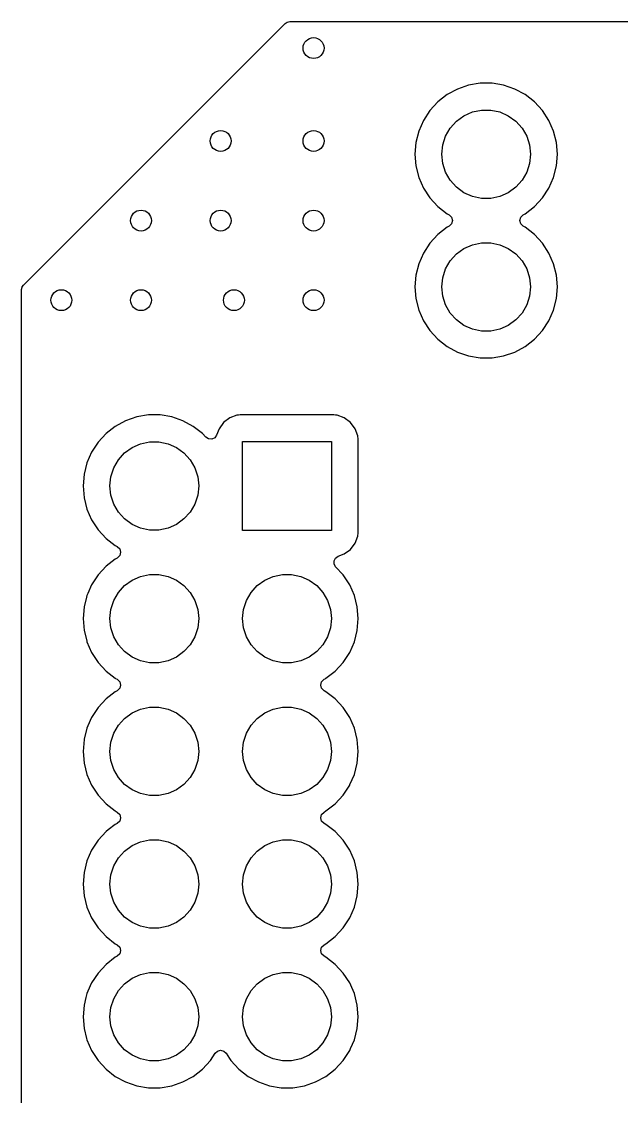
# Model space of a CAD drawing. Extents: x 6.5 to 8.1, y -3.85 to -2.25.
# Drawn here: x 6.5 to 6.952, y -3.062 to -2.25 of the extents above; entities that cross this region are included whole.
import ezdxf

# ---------------------------------------------------------------- set-up
doc = ezdxf.new("R2010")
doc.units = 0
doc.header["$MEASUREMENT"] = 0
doc.layers.add('BLACK', color=7, linetype='CONTINUOUS')

msp = doc.modelspace()

# ---------------------------------------------------------------- linework, layer by layer
at = {"layer": 'BLACK', "linetype": 'CONTINUOUS'}
for p, q in [((6.70016, -2.25039), (6.70203, -2.25002)), ((6.70203, -2.25002), (8.0951, -2.25002)), ((6.50145, -2.44858), (6.69858, -2.25145)), ((6.69858, -2.25145), (6.70016, -2.25039)), ((6.83683, -2.29797), (6.82844, -2.30085)), ((6.84557, -2.29652), (6.83683, -2.29797)), ((6.85443, -2.29652), (6.84557, -2.29652)), ((6.86317, -2.29797), (6.85443, -2.29652)), ((6.87156, -2.30085), (6.86317, -2.29797)), ((6.82065, -2.30507), (6.81365, -2.31052)), ((6.82844, -2.30085), (6.82065, -2.30507)), ((6.87935, -2.30507), (6.87156, -2.30085)), ((6.87156, -2.30085), (6.87156, -2.30085)), ((6.87156, -2.30085), (6.87156, -2.30085)), ((6.88635, -2.31052), (6.87935, -2.30507)), ((6.81365, -2.31052), (6.80765, -2.31704)), ((6.89235, -2.31704), (6.88635, -2.31052)), ((6.80765, -2.31704), (6.8028, -2.32446)), ((6.82761, -2.32513), (6.83327, -2.32102)), ((6.83327, -2.32102), (6.83966, -2.31817)), ((6.83966, -2.31817), (6.8465, -2.31672)), ((6.8465, -2.31672), (6.8535, -2.31672)), ((6.8535, -2.31672), (6.86034, -2.31817)), ((6.86034, -2.31817), (6.86673, -2.32102)), ((6.86673, -2.32102), (6.87239, -2.32513)), ((6.8972, -2.32446), (6.89235, -2.31704)), ((6.8028, -2.32446), (6.79924, -2.33257)), ((6.81943, -2.33639), (6.82293, -2.33033)), ((6.82293, -2.33033), (6.82761, -2.32513)), ((6.87239, -2.32513), (6.87707, -2.33033)), ((6.87707, -2.33033), (6.88057, -2.33639)), ((6.90076, -2.33257), (6.8972, -2.32446)), ((6.79924, -2.33257), (6.79706, -2.34117)), ((6.81727, -2.34304), (6.81943, -2.33639)), ((6.88057, -2.33639), (6.88273, -2.34304)), ((6.90294, -2.34117), (6.90076, -2.33257)), ((6.79706, -2.34117), (6.79633, -2.35)), ((6.81654, -2.35), (6.81727, -2.34304)), ((6.88273, -2.34304), (6.88346, -2.35)), ((6.90367, -2.35), (6.90294, -2.34117)), ((6.79633, -2.35), (6.79706, -2.35883)), ((6.81727, -2.35696), (6.81654, -2.35)), ((6.88346, -2.35), (6.88273, -2.35696)), ((6.90294, -2.35883), (6.90367, -2.35)), ((6.79706, -2.35883), (6.79924, -2.36743)), ((6.81943, -2.36361), (6.81727, -2.35696)), ((6.82293, -2.36967), (6.81943, -2.36361)), ((6.88057, -2.36361), (6.87707, -2.36967)), ((6.88273, -2.35696), (6.88057, -2.36361)), ((6.90076, -2.36743), (6.90294, -2.35883)), ((6.79924, -2.36743), (6.8028, -2.37554)), ((6.82761, -2.37487), (6.82293, -2.36967)), ((6.87707, -2.36967), (6.87239, -2.37487)), ((6.8972, -2.37554), (6.90076, -2.36743)), ((6.8028, -2.37554), (6.8028, -2.37554)), ((6.8028, -2.37554), (6.80765, -2.38296)), ((6.83327, -2.37898), (6.82761, -2.37487)), ((6.83966, -2.38183), (6.83327, -2.37898)), ((6.86673, -2.37898), (6.86034, -2.38183)), ((6.87239, -2.37487), (6.86673, -2.37898)), ((6.89235, -2.38296), (6.8972, -2.37554)), ((6.80765, -2.38296), (6.81365, -2.38948)), ((6.8465, -2.38328), (6.83966, -2.38183)), ((6.8535, -2.38328), (6.8465, -2.38328)), ((6.86034, -2.38183), (6.8535, -2.38328)), ((6.88635, -2.38948), (6.89235, -2.38296)), ((6.81365, -2.38948), (6.82065, -2.39493)), ((6.82065, -2.39493), (6.82065, -2.39493)), ((6.82065, -2.39493), (6.82208, -2.39571)), ((6.82208, -2.39571), (6.82395, -2.3975)), ((6.87605, -2.3975), (6.87792, -2.39571)), ((6.87792, -2.39571), (6.87935, -2.39493)), ((6.87935, -2.39493), (6.88635, -2.38948)), ((6.82208, -2.40429), (6.82065, -2.40507)), ((6.82395, -2.4025), (6.82208, -2.40429)), ((6.82395, -2.3975), (6.82464, -2.4)), ((6.82464, -2.4), (6.82395, -2.4025)), ((6.87536, -2.4), (6.87605, -2.3975)), ((6.87605, -2.4025), (6.87536, -2.4)), ((6.87792, -2.40429), (6.87605, -2.4025)), ((6.87935, -2.40507), (6.87792, -2.40429)), ((6.81365, -2.41052), (6.80765, -2.41704)), ((6.82065, -2.40507), (6.81365, -2.41052)), ((6.88635, -2.41052), (6.87935, -2.40507)), ((6.87935, -2.40507), (6.87935, -2.40507)), ((6.89235, -2.41704), (6.88635, -2.41052)), ((6.80765, -2.41704), (6.8028, -2.42446)), ((6.83327, -2.42102), (6.83966, -2.41817)), ((6.83966, -2.41817), (6.8465, -2.41672)), ((6.8465, -2.41672), (6.8535, -2.41672)), ((6.8535, -2.41672), (6.86034, -2.41817)), ((6.86034, -2.41817), (6.86673, -2.42102)), ((6.8972, -2.42446), (6.89235, -2.41704)), ((6.8028, -2.42446), (6.79924, -2.43257)), ((6.82293, -2.43033), (6.82761, -2.42513)), ((6.82761, -2.42513), (6.83327, -2.42102)), ((6.86673, -2.42102), (6.87239, -2.42513)), ((6.87239, -2.42513), (6.87707, -2.43033)), ((6.90076, -2.43257), (6.8972, -2.42446)), ((6.79924, -2.43257), (6.79706, -2.44117)), ((6.81727, -2.44304), (6.81943, -2.43639)), ((6.81943, -2.43639), (6.82293, -2.43033)), ((6.87707, -2.43033), (6.88057, -2.43639)), ((6.88057, -2.43639), (6.88273, -2.44304)), ((6.90294, -2.44117), (6.90076, -2.43257)), ((6.79706, -2.44117), (6.79633, -2.45)), ((6.81654, -2.45), (6.81727, -2.44304)), ((6.88273, -2.44304), (6.88346, -2.45)), ((6.90367, -2.44999), (6.90294, -2.44117)), ((6.90294, -2.44117), (6.90294, -2.44117)), ((6.50002, -2.45203), (6.50039, -2.45016)), ((6.50002, -3), (6.50002, -2.45203)), ((6.50039, -2.45016), (6.5005, -2.45)), ((6.5005, -2.45), (6.50145, -2.44858)), ((6.79633, -2.45), (6.79706, -2.45883)), ((6.81727, -2.45696), (6.81654, -2.45)), ((6.88346, -2.45), (6.88273, -2.45696)), ((6.90294, -2.45883), (6.90367, -2.45)), ((6.90367, -2.45), (6.90367, -2.44999)), ((6.90367, -2.45), (6.90367, -2.45)), ((6.79706, -2.45883), (6.79924, -2.46743)), ((6.81943, -2.46361), (6.81727, -2.45696)), ((6.88273, -2.45696), (6.88057, -2.46361)), ((6.90076, -2.46743), (6.90294, -2.45883)), ((6.79924, -2.46743), (6.8028, -2.47554)), ((6.82293, -2.46967), (6.81943, -2.46361)), ((6.88057, -2.46361), (6.87707, -2.46967)), ((6.8972, -2.47554), (6.90076, -2.46743)), ((6.8028, -2.47554), (6.8028, -2.47554)), ((6.8028, -2.47554), (6.80765, -2.48296)), ((6.82761, -2.47487), (6.82293, -2.46967)), ((6.83327, -2.47898), (6.82761, -2.47487)), ((6.87239, -2.47487), (6.86673, -2.47898)), ((6.87707, -2.46967), (6.87239, -2.47487)), ((6.89235, -2.48296), (6.8972, -2.47554)), ((6.80765, -2.48296), (6.81365, -2.48948)), ((6.83966, -2.48183), (6.83327, -2.47898)), ((6.8465, -2.48328), (6.83966, -2.48183)), ((6.8535, -2.48328), (6.8465, -2.48328)), ((6.86034, -2.48183), (6.8535, -2.48328)), ((6.86673, -2.47898), (6.86034, -2.48183)), ((6.88635, -2.48948), (6.89235, -2.48296)), ((6.81365, -2.48948), (6.82065, -2.49493)), ((6.87935, -2.49493), (6.88635, -2.48948)), ((6.82065, -2.49493), (6.82844, -2.49915)), ((6.82844, -2.49915), (6.83683, -2.50203)), ((6.86317, -2.50203), (6.87156, -2.49915)), ((6.87156, -2.49915), (6.87935, -2.49493)), ((6.83683, -2.50203), (6.84557, -2.50348)), ((6.84557, -2.50348), (6.85443, -2.50348)), ((6.85443, -2.50348), (6.86317, -2.50203)), ((6.58683, -2.54797), (6.57844, -2.55085)), ((6.59557, -2.54652), (6.58683, -2.54797)), ((6.60443, -2.54652), (6.59557, -2.54652)), ((6.61317, -2.54797), (6.60443, -2.54652)), ((6.62156, -2.55085), (6.61317, -2.54797)), ((6.65684, -2.54878), (6.65223, -2.55223)), ((6.66224, -2.54677), (6.65684, -2.54878)), ((6.66356, -2.54663), (6.66224, -2.54677)), ((6.66462, -2.54652), (6.66356, -2.54663)), ((6.73538, -2.54652), (6.66462, -2.54652)), ((6.73657, -2.54664), (6.73538, -2.54652)), ((6.73776, -2.54677), (6.73657, -2.54664)), ((6.74316, -2.54878), (6.73776, -2.54677)), ((6.74777, -2.55223), (6.74316, -2.54878)), ((6.57065, -2.55507), (6.56365, -2.56052)), ((6.57844, -2.55085), (6.57065, -2.55507)), ((6.62935, -2.55507), (6.62156, -2.55085)), ((6.62156, -2.55085), (6.62156, -2.55085)), ((6.62156, -2.55085), (6.62156, -2.55085)), ((6.63635, -2.56052), (6.62935, -2.55507)), ((6.64878, -2.55684), (6.647, -2.56162)), ((6.65223, -2.55223), (6.64878, -2.55684)), ((6.75122, -2.55684), (6.74777, -2.55223)), ((6.75323, -2.56224), (6.75122, -2.55684)), ((6.56365, -2.56052), (6.55765, -2.56704)), ((6.58966, -2.56817), (6.5965, -2.56672)), ((6.5965, -2.56672), (6.6035, -2.56672)), ((6.6035, -2.56672), (6.61034, -2.56817)), ((6.63884, -2.56322), (6.63635, -2.56052)), ((6.63635, -2.56052), (6.63635, -2.56052)), ((6.63635, -2.56052), (6.63635, -2.56052)), ((6.64091, -2.56455), (6.63884, -2.56322)), ((6.64337, -2.5647), (6.64091, -2.56455)), ((6.64559, -2.56363), (6.64337, -2.5647)), ((6.647, -2.56162), (6.64559, -2.56363)), ((6.66654, -2.63346), (6.66654, -2.56654)), ((6.66654, -2.56654), (6.73346, -2.56654)), ((6.73346, -2.56654), (6.73346, -2.63346)), ((6.75348, -2.56462), (6.75323, -2.56224)), ((6.75323, -2.56224), (6.75323, -2.56224)), ((6.75323, -2.56224), (6.75323, -2.56224)), ((6.75348, -2.63538), (6.75348, -2.56462)), ((6.5528, -2.57446), (6.54924, -2.58257)), ((6.55765, -2.56704), (6.5528, -2.57446)), ((6.57761, -2.57513), (6.58327, -2.57102)), ((6.58327, -2.57102), (6.58966, -2.56817)), ((6.61034, -2.56817), (6.61673, -2.57102)), ((6.61673, -2.57102), (6.62239, -2.57513)), ((6.54924, -2.58257), (6.54706, -2.59117)), ((6.56943, -2.58639), (6.57293, -2.58033)), ((6.57293, -2.58033), (6.57761, -2.57513)), ((6.62239, -2.57513), (6.62707, -2.58033)), ((6.62707, -2.58033), (6.63057, -2.58639)), ((6.54706, -2.59117), (6.54633, -2.6)), ((6.56727, -2.59304), (6.56943, -2.58639)), ((6.63057, -2.58639), (6.63273, -2.59304)), ((6.56654, -2.6), (6.56727, -2.59304)), ((6.63273, -2.59304), (6.63346, -2.6)), ((6.54633, -2.6), (6.54706, -2.60883)), ((6.56727, -2.60696), (6.56654, -2.6)), ((6.56943, -2.61361), (6.56727, -2.60696)), ((6.63273, -2.60696), (6.63057, -2.61361)), ((6.63346, -2.6), (6.63273, -2.60696)), ((6.54706, -2.60883), (6.54924, -2.61743)), ((6.57293, -2.61967), (6.56943, -2.61361)), ((6.63057, -2.61361), (6.62707, -2.61967)), ((6.54924, -2.61743), (6.5528, -2.62554)), ((6.57761, -2.62487), (6.57293, -2.61967)), ((6.62707, -2.61967), (6.62239, -2.62487)), ((6.5528, -2.62554), (6.5528, -2.62554)), ((6.5528, -2.62554), (6.55765, -2.63296)), ((6.58327, -2.62898), (6.57761, -2.62487)), ((6.58966, -2.63183), (6.58327, -2.62898)), ((6.5965, -2.63328), (6.58966, -2.63183)), ((6.61034, -2.63183), (6.6035, -2.63328)), ((6.61673, -2.62898), (6.61034, -2.63183)), ((6.62239, -2.62487), (6.61673, -2.62898)), ((6.55765, -2.63296), (6.56365, -2.63948)), ((6.56365, -2.63948), (6.57065, -2.64493)), ((6.6035, -2.63328), (6.5965, -2.63328)), ((6.73346, -2.63346), (6.66654, -2.63346)), ((6.75122, -2.64316), (6.75323, -2.63776)), ((6.75323, -2.63776), (6.75348, -2.63538)), ((6.57065, -2.64493), (6.57065, -2.64493)), ((6.57065, -2.64493), (6.57208, -2.64571)), ((6.57208, -2.64571), (6.57395, -2.6475)), ((6.57395, -2.6475), (6.57464, -2.65)), ((6.74316, -2.65122), (6.74777, -2.64777)), ((6.74777, -2.64777), (6.75122, -2.64316)), ((6.57065, -2.65507), (6.56365, -2.66052)), ((6.57208, -2.65429), (6.57065, -2.65507)), ((6.57395, -2.6525), (6.57208, -2.65429)), ((6.57464, -2.65), (6.57395, -2.6525)), ((6.73548, -2.65638), (6.73657, -2.65429)), ((6.73657, -2.65429), (6.73852, -2.65295)), ((6.73852, -2.65295), (6.74316, -2.65122)), ((6.56365, -2.66052), (6.55765, -2.66704)), ((6.7355, -2.65875), (6.73548, -2.65638)), ((6.73663, -2.66083), (6.7355, -2.65875)), ((6.74235, -2.66704), (6.73663, -2.66083)), ((6.55765, -2.66704), (6.5528, -2.67446)), ((6.57761, -2.67513), (6.58327, -2.67102)), ((6.58327, -2.67102), (6.58966, -2.66817)), ((6.58966, -2.66817), (6.5965, -2.66672)), ((6.5965, -2.66672), (6.6035, -2.66672)), ((6.6035, -2.66672), (6.61034, -2.66817)), ((6.61034, -2.66817), (6.61673, -2.67102)), ((6.61673, -2.67102), (6.62239, -2.67513)), ((6.67761, -2.67513), (6.68327, -2.67102)), ((6.68327, -2.67102), (6.68966, -2.66817)), ((6.68966, -2.66817), (6.6965, -2.66672)), ((6.6965, -2.66672), (6.7035, -2.66672)), ((6.7035, -2.66672), (6.71034, -2.66817)), ((6.71034, -2.66817), (6.71673, -2.67102)), ((6.71673, -2.67102), (6.72239, -2.67513)), ((6.7472, -2.67446), (6.74235, -2.66704)), ((6.74235, -2.66704), (6.74235, -2.66704)), ((6.74235, -2.66704), (6.74235, -2.66704)), ((6.5528, -2.67446), (6.54995, -2.68097)), ((6.56943, -2.68639), (6.57293, -2.68033)), ((6.57293, -2.68033), (6.57761, -2.67513)), ((6.62239, -2.67513), (6.62707, -2.68033)), ((6.62707, -2.68033), (6.63057, -2.68639)), ((6.66943, -2.68639), (6.67293, -2.68033)), ((6.67293, -2.68033), (6.67761, -2.67513)), ((6.72239, -2.67513), (6.72707, -2.68033)), ((6.72707, -2.68033), (6.73057, -2.68639)), ((6.75076, -2.68257), (6.7472, -2.67446)), ((6.54891, -2.68389), (6.54706, -2.69117)), ((6.54924, -2.68257), (6.54891, -2.68389)), ((6.54995, -2.68097), (6.54924, -2.68257)), ((6.56727, -2.69304), (6.56943, -2.68639)), ((6.63057, -2.68639), (6.63273, -2.69304)), ((6.66727, -2.69304), (6.66943, -2.68639)), ((6.73057, -2.68639), (6.73273, -2.69304)), ((6.75294, -2.69117), (6.75076, -2.68257)), ((6.54706, -2.69117), (6.54633, -2.7)), ((6.56654, -2.7), (6.56727, -2.69304)), ((6.63273, -2.69304), (6.63346, -2.7)), ((6.66654, -2.7), (6.66727, -2.69304)), ((6.73273, -2.69304), (6.73346, -2.7)), ((6.75367, -2.7), (6.75294, -2.69117)), ((6.54633, -2.7), (6.54706, -2.70883)), ((6.56727, -2.70696), (6.56654, -2.7)), ((6.63346, -2.7), (6.63273, -2.70696)), ((6.66727, -2.70696), (6.66654, -2.7)), ((6.73346, -2.7), (6.73273, -2.70696)), ((6.75294, -2.70883), (6.75367, -2.7)), ((6.54706, -2.70883), (6.54706, -2.70883)), ((6.54706, -2.70883), (6.54706, -2.70883)), ((6.54706, -2.70883), (6.54907, -2.71673)), ((6.56943, -2.71361), (6.56727, -2.70696)), ((6.63273, -2.70696), (6.63057, -2.71361)), ((6.66943, -2.71361), (6.66727, -2.70696)), ((6.73273, -2.70696), (6.73057, -2.71361)), ((6.75076, -2.71743), (6.75294, -2.70883)), ((6.54907, -2.71673), (6.54924, -2.71743)), ((6.54924, -2.71743), (6.5528, -2.72554)), ((6.57293, -2.71967), (6.56943, -2.71361)), ((6.57761, -2.72487), (6.57293, -2.71967)), ((6.62707, -2.71967), (6.62239, -2.72487)), ((6.63057, -2.71361), (6.62707, -2.71967)), ((6.67293, -2.71967), (6.66943, -2.71361)), ((6.67761, -2.72487), (6.67293, -2.71967)), ((6.72707, -2.71967), (6.72239, -2.72487)), ((6.73057, -2.71361), (6.72707, -2.71967)), ((6.7472, -2.72554), (6.75076, -2.71743)), ((6.5528, -2.72554), (6.5528, -2.72554)), ((6.5528, -2.72554), (6.55765, -2.73296)), ((6.58327, -2.72898), (6.57761, -2.72487)), ((6.58966, -2.73183), (6.58327, -2.72898)), ((6.61673, -2.72898), (6.61034, -2.73183)), ((6.62239, -2.72487), (6.61673, -2.72898)), ((6.68327, -2.72898), (6.67761, -2.72487)), ((6.68966, -2.73183), (6.68327, -2.72898)), ((6.71673, -2.72898), (6.71034, -2.73183)), ((6.72239, -2.72487), (6.71673, -2.72898)), ((6.74235, -2.73296), (6.7472, -2.72554)), ((6.55765, -2.73296), (6.56365, -2.73948)), ((6.5965, -2.73328), (6.58966, -2.73183)), ((6.6035, -2.73328), (6.5965, -2.73328)), ((6.61034, -2.73183), (6.6035, -2.73328)), ((6.6965, -2.73328), (6.68966, -2.73183)), ((6.7035, -2.73328), (6.6965, -2.73328)), ((6.71034, -2.73183), (6.7035, -2.73328)), ((6.73635, -2.73948), (6.74235, -2.73296)), ((6.56365, -2.73948), (6.57065, -2.74493)), ((6.57065, -2.74493), (6.57087, -2.74505)), ((6.57087, -2.74505), (6.57208, -2.74571)), ((6.72792, -2.74571), (6.72922, -2.745)), ((6.72922, -2.745), (6.72935, -2.74493)), ((6.72935, -2.74493), (6.73635, -2.73948)), ((6.57208, -2.74571), (6.57395, -2.7475)), ((6.57395, -2.7525), (6.57208, -2.75429)), ((6.57395, -2.7475), (6.57464, -2.75)), ((6.57464, -2.75), (6.57395, -2.7525)), ((6.72536, -2.75), (6.72605, -2.7475)), ((6.72605, -2.7525), (6.72536, -2.75)), ((6.72605, -2.7475), (6.72792, -2.74571)), ((6.72792, -2.75429), (6.72605, -2.7525)), ((6.56365, -2.76052), (6.55765, -2.76704)), ((6.57065, -2.75507), (6.56365, -2.76052)), ((6.57208, -2.75429), (6.57065, -2.75507)), ((6.72935, -2.75507), (6.72792, -2.75429)), ((6.73635, -2.76052), (6.72935, -2.75507)), ((6.74235, -2.76704), (6.73635, -2.76052)), ((6.55765, -2.76704), (6.5528, -2.77446)), ((6.58327, -2.77102), (6.58966, -2.76817)), ((6.58966, -2.76817), (6.5965, -2.76672)), ((6.5965, -2.76672), (6.6035, -2.76672)), ((6.6035, -2.76672), (6.61034, -2.76817)), ((6.61034, -2.76817), (6.61673, -2.77102)), ((6.68327, -2.77102), (6.68966, -2.76817)), ((6.68966, -2.76817), (6.6965, -2.76672)), ((6.6965, -2.76672), (6.7035, -2.76672)), ((6.7035, -2.76672), (6.71034, -2.76817)), ((6.71034, -2.76817), (6.71673, -2.77102)), ((6.7472, -2.77446), (6.74235, -2.76704)), ((6.5528, -2.77446), (6.55003, -2.78077)), ((6.57293, -2.78033), (6.57761, -2.77513)), ((6.57761, -2.77513), (6.58327, -2.77102)), ((6.61673, -2.77102), (6.62239, -2.77513)), ((6.62239, -2.77513), (6.62707, -2.78033)), ((6.67293, -2.78033), (6.67761, -2.77513)), ((6.67761, -2.77513), (6.68327, -2.77102)), ((6.71673, -2.77102), (6.72239, -2.77513)), ((6.72239, -2.77513), (6.72707, -2.78033)), ((6.75076, -2.78257), (6.7472, -2.77446)), ((6.54924, -2.78257), (6.54716, -2.7908)), ((6.55003, -2.78077), (6.54924, -2.78257)), ((6.56943, -2.78639), (6.57293, -2.78033)), ((6.62707, -2.78033), (6.63057, -2.78639)), ((6.66943, -2.78639), (6.67293, -2.78033)), ((6.72707, -2.78033), (6.73057, -2.78639)), ((6.75294, -2.79117), (6.75076, -2.78257)), ((6.54706, -2.79117), (6.54633, -2.8)), ((6.54716, -2.7908), (6.54706, -2.79117)), ((6.56654, -2.8), (6.56727, -2.79304)), ((6.56727, -2.79304), (6.56943, -2.78639)), ((6.63057, -2.78639), (6.63273, -2.79304)), ((6.63273, -2.79304), (6.63346, -2.8)), ((6.66654, -2.8), (6.66727, -2.79304)), ((6.66727, -2.79304), (6.66943, -2.78639)), ((6.73057, -2.78639), (6.73273, -2.79304)), ((6.73273, -2.79304), (6.73346, -2.8)), ((6.75367, -2.8), (6.75294, -2.79117)), ((6.54633, -2.8), (6.54706, -2.80883)), ((6.56727, -2.80696), (6.56654, -2.8)), ((6.63346, -2.8), (6.63273, -2.80696)), ((6.66727, -2.80696), (6.66654, -2.8)), ((6.73346, -2.8), (6.73273, -2.80696)), ((6.75294, -2.80883), (6.75367, -2.8)), ((6.54706, -2.80883), (6.54706, -2.80883)), ((6.54706, -2.80883), (6.54706, -2.80883)), ((6.54706, -2.80883), (6.54924, -2.81743)), ((6.56943, -2.81361), (6.56727, -2.80696)), ((6.63273, -2.80696), (6.63057, -2.81361)), ((6.66943, -2.81361), (6.66727, -2.80696)), ((6.73273, -2.80696), (6.73057, -2.81361)), ((6.75076, -2.81743), (6.75294, -2.80883)), ((6.54924, -2.81743), (6.54928, -2.81752)), ((6.54928, -2.81752), (6.5528, -2.82554)), ((6.57293, -2.81967), (6.56943, -2.81361)), ((6.63057, -2.81361), (6.62707, -2.81967)), ((6.67293, -2.81967), (6.66943, -2.81361)), ((6.73057, -2.81361), (6.72707, -2.81967)), ((6.74744, -2.825), (6.75076, -2.81743)), ((6.5528, -2.82554), (6.5528, -2.82554)), ((6.5528, -2.82554), (6.55765, -2.83296)), ((6.57761, -2.82487), (6.57293, -2.81967)), ((6.58327, -2.82898), (6.57761, -2.82487)), ((6.62239, -2.82487), (6.61673, -2.82898)), ((6.62707, -2.81967), (6.62239, -2.82487)), ((6.67761, -2.82487), (6.67293, -2.81967)), ((6.68327, -2.82898), (6.67761, -2.82487)), ((6.72239, -2.82487), (6.71673, -2.82898)), ((6.72707, -2.81967), (6.72239, -2.82487)), ((6.74235, -2.83296), (6.7472, -2.82554)), ((6.7472, -2.82554), (6.74744, -2.825)), ((6.55765, -2.83296), (6.56365, -2.83948)), ((6.58966, -2.83183), (6.58327, -2.82898)), ((6.5965, -2.83328), (6.58966, -2.83183)), ((6.6035, -2.83328), (6.5965, -2.83328)), ((6.61034, -2.83183), (6.6035, -2.83328)), ((6.61673, -2.82898), (6.61034, -2.83183)), ((6.68966, -2.83183), (6.68327, -2.82898)), ((6.6965, -2.83328), (6.68966, -2.83183)), ((6.7035, -2.83328), (6.6965, -2.83328)), ((6.71034, -2.83183), (6.7035, -2.83328)), ((6.71673, -2.82898), (6.71034, -2.83183)), ((6.73635, -2.83948), (6.74235, -2.83296)), ((6.56365, -2.83948), (6.57065, -2.84493)), ((6.72935, -2.84493), (6.73635, -2.83948)), ((6.57065, -2.84493), (6.57208, -2.84571)), ((6.57208, -2.84571), (6.57395, -2.8475)), ((6.57395, -2.8475), (6.57464, -2.85)), ((6.57464, -2.85), (6.57395, -2.8525)), ((6.72536, -2.85), (6.72605, -2.8475)), ((6.72605, -2.8525), (6.72536, -2.85)), ((6.72605, -2.8475), (6.72792, -2.84571)), ((6.72792, -2.84571), (6.72935, -2.84493)), ((6.56534, -2.8592), (6.56365, -2.86052)), ((6.57065, -2.85507), (6.56534, -2.8592)), ((6.57208, -2.85429), (6.57065, -2.85507)), ((6.57065, -2.85507), (6.57065, -2.85507)), ((6.57065, -2.85507), (6.57065, -2.85507)), ((6.57395, -2.8525), (6.57208, -2.85429)), ((6.72792, -2.85429), (6.72605, -2.8525)), ((6.72935, -2.85507), (6.72792, -2.85429)), ((6.73635, -2.86052), (6.72935, -2.85507)), ((6.72935, -2.85507), (6.72935, -2.85507)), ((6.55765, -2.86704), (6.5528, -2.87446)), ((6.56365, -2.86052), (6.55765, -2.86704)), ((6.58966, -2.86817), (6.5965, -2.86672)), ((6.5965, -2.86672), (6.6035, -2.86672)), ((6.6035, -2.86672), (6.61034, -2.86817)), ((6.68966, -2.86817), (6.6965, -2.86672)), ((6.6965, -2.86672), (6.7035, -2.86672)), ((6.7035, -2.86672), (6.71034, -2.86817)), ((6.74235, -2.86704), (6.73635, -2.86052)), ((6.7472, -2.87446), (6.74235, -2.86704)), ((6.5528, -2.87446), (6.54924, -2.88257)), ((6.57293, -2.88033), (6.57761, -2.87513)), ((6.57761, -2.87513), (6.58327, -2.87102)), ((6.58327, -2.87102), (6.58966, -2.86817)), ((6.61034, -2.86817), (6.61673, -2.87102)), ((6.61673, -2.87102), (6.62239, -2.87513)), ((6.62239, -2.87513), (6.62707, -2.88033)), ((6.67293, -2.88033), (6.67761, -2.87513)), ((6.67761, -2.87513), (6.68327, -2.87102)), ((6.68327, -2.87102), (6.68966, -2.86817)), ((6.71034, -2.86817), (6.71673, -2.87102)), ((6.71673, -2.87102), (6.72239, -2.87513)), ((6.72239, -2.87513), (6.72707, -2.88033)), ((6.75076, -2.88257), (6.7472, -2.87446)), ((6.54924, -2.88257), (6.54706, -2.89117)), ((6.56943, -2.88639), (6.57293, -2.88033)), ((6.62707, -2.88033), (6.63057, -2.88639)), ((6.66943, -2.88639), (6.67293, -2.88033)), ((6.72707, -2.88033), (6.73057, -2.88639)), ((6.75294, -2.89117), (6.75076, -2.88257)), ((6.54706, -2.89117), (6.54633, -2.9)), ((6.56727, -2.89304), (6.56943, -2.88639)), ((6.63057, -2.88639), (6.63273, -2.89304)), ((6.66727, -2.89304), (6.66943, -2.88639)), ((6.73057, -2.88639), (6.73273, -2.89304)), ((6.75367, -2.9), (6.75294, -2.89117)), ((6.56654, -2.9), (6.56727, -2.89304)), ((6.63273, -2.89304), (6.63346, -2.9)), ((6.66654, -2.9), (6.66727, -2.89304)), ((6.73273, -2.89304), (6.73346, -2.9)), ((6.54633, -2.9), (6.54706, -2.90883)), ((6.56727, -2.90696), (6.56654, -2.9)), ((6.56943, -2.91361), (6.56727, -2.90696)), ((6.63273, -2.90696), (6.63057, -2.91361)), ((6.63346, -2.9), (6.63273, -2.90696)), ((6.66727, -2.90696), (6.66654, -2.9)), ((6.66943, -2.91361), (6.66727, -2.90696)), ((6.73273, -2.90696), (6.73057, -2.91361)), ((6.73346, -2.9), (6.73273, -2.90696)), ((6.75294, -2.90883), (6.75367, -2.9)), ((6.54706, -2.90883), (6.54924, -2.91743)), ((6.57293, -2.91967), (6.56943, -2.91361)), ((6.63057, -2.91361), (6.62707, -2.91967)), ((6.67293, -2.91967), (6.66943, -2.91361)), ((6.73057, -2.91361), (6.72707, -2.91967)), ((6.75076, -2.91743), (6.75294, -2.90883)), ((6.54924, -2.91743), (6.5528, -2.92554)), ((6.57761, -2.92487), (6.57293, -2.91967)), ((6.62707, -2.91967), (6.62239, -2.92487)), ((6.67761, -2.92487), (6.67293, -2.91967)), ((6.72707, -2.91967), (6.72239, -2.92487)), ((6.7472, -2.92554), (6.75076, -2.91743)), ((6.5528, -2.92554), (6.5528, -2.92554)), ((6.5528, -2.92554), (6.55765, -2.93296)), ((6.58327, -2.92898), (6.57761, -2.92487)), ((6.58966, -2.93183), (6.58327, -2.92898)), ((6.5965, -2.93328), (6.58966, -2.93183)), ((6.61034, -2.93183), (6.6035, -2.93328)), ((6.61673, -2.92898), (6.61034, -2.93183)), ((6.62239, -2.92487), (6.61673, -2.92898)), ((6.68327, -2.92898), (6.67761, -2.92487)), ((6.68966, -2.93183), (6.68327, -2.92898)), ((6.6965, -2.93328), (6.68966, -2.93183)), ((6.71034, -2.93183), (6.7035, -2.93328)), ((6.71673, -2.92898), (6.71034, -2.93183)), ((6.72239, -2.92487), (6.71673, -2.92898)), ((6.74235, -2.93296), (6.7472, -2.92554)), ((6.55765, -2.93296), (6.56365, -2.93948)), ((6.56365, -2.93948), (6.57065, -2.94493)), ((6.6035, -2.93328), (6.5965, -2.93328)), ((6.7035, -2.93328), (6.6965, -2.93328)), ((6.72935, -2.94493), (6.73635, -2.93948)), ((6.73635, -2.93948), (6.74235, -2.93296)), ((6.57065, -2.94493), (6.57065, -2.94493)), ((6.57065, -2.94493), (6.57208, -2.94571)), ((6.57208, -2.94571), (6.57395, -2.9475)), ((6.57395, -2.9475), (6.57464, -2.95)), ((6.72536, -2.95), (6.72605, -2.9475)), ((6.72605, -2.9475), (6.72792, -2.94571)), ((6.72792, -2.94571), (6.72935, -2.94493)), ((6.57065, -2.95507), (6.56365, -2.96052)), ((6.57208, -2.95429), (6.57065, -2.95507)), ((6.57395, -2.9525), (6.57208, -2.95429)), ((6.57464, -2.95), (6.57395, -2.9525)), ((6.72605, -2.9525), (6.72536, -2.95)), ((6.72792, -2.95429), (6.72605, -2.9525)), ((6.72935, -2.95507), (6.72792, -2.95429)), ((6.73635, -2.96052), (6.72935, -2.95507)), ((6.72935, -2.95507), (6.72935, -2.95507)), ((6.56365, -2.96052), (6.55765, -2.96704)), ((6.74235, -2.96704), (6.73635, -2.96052)), ((6.55765, -2.96704), (6.5528, -2.97446)), ((6.57761, -2.97513), (6.58327, -2.97102)), ((6.58327, -2.97102), (6.58966, -2.96817)), ((6.58966, -2.96817), (6.5965, -2.96672)), ((6.5965, -2.96672), (6.6035, -2.96672)), ((6.6035, -2.96672), (6.61034, -2.96817)), ((6.61034, -2.96817), (6.61673, -2.97102)), ((6.61673, -2.97102), (6.62239, -2.97513)), ((6.67761, -2.97513), (6.68327, -2.97102)), ((6.68327, -2.97102), (6.68966, -2.96817)), ((6.68966, -2.96817), (6.6965, -2.96672)), ((6.6965, -2.96672), (6.7035, -2.96672)), ((6.7035, -2.96672), (6.71034, -2.96817)), ((6.71034, -2.96817), (6.71673, -2.97102)), ((6.71673, -2.97102), (6.72239, -2.97513)), ((6.7472, -2.97446), (6.74235, -2.96704)), ((6.55, -2.98084), (6.54924, -2.98257)), ((6.5528, -2.97446), (6.55, -2.98084)), ((6.56943, -2.98639), (6.57293, -2.98033)), ((6.57293, -2.98033), (6.57761, -2.97513)), ((6.62239, -2.97513), (6.62707, -2.98033)), ((6.62707, -2.98033), (6.63057, -2.98639)), ((6.66943, -2.98639), (6.67293, -2.98033)), ((6.67293, -2.98033), (6.67761, -2.97513)), ((6.72239, -2.97513), (6.72707, -2.98033)), ((6.72707, -2.98033), (6.73057, -2.98639)), ((6.74875, -2.978), (6.7472, -2.97446)), ((6.75076, -2.98257), (6.74875, -2.978)), ((6.54851, -2.98548), (6.54706, -2.99117)), ((6.54924, -2.98257), (6.54851, -2.98548)), ((6.56727, -2.99304), (6.56943, -2.98639)), ((6.63057, -2.98639), (6.63273, -2.99304)), ((6.66727, -2.99304), (6.66943, -2.98639)), ((6.73057, -2.98639), (6.73273, -2.99304)), ((6.75294, -2.99117), (6.75076, -2.98257)), ((6.54706, -2.99117), (6.54633, -3)), ((6.56654, -3), (6.56727, -2.99304)), ((6.63273, -2.99304), (6.63346, -3)), ((6.66654, -3), (6.66727, -2.99304)), ((6.73273, -2.99304), (6.73346, -3)), ((6.75367, -3), (6.75294, -2.99117)), ((6.50002, -3.065), (6.50002, -3)), ((6.54633, -3), (6.54706, -3.00883)), ((6.56727, -3.00696), (6.56654, -3)), ((6.63346, -3), (6.63273, -3.00696)), ((6.66727, -3.00696), (6.66654, -3)), ((6.73346, -3), (6.73273, -3.00696)), ((6.75294, -3.00883), (6.75367, -3)), ((6.54706, -3.00883), (6.54706, -3.00883)), ((6.54706, -3.00883), (6.54706, -3.00883)), ((6.54706, -3.00883), (6.54898, -3.0164)), ((6.56943, -3.01361), (6.56727, -3.00696)), ((6.57293, -3.01967), (6.56943, -3.01361)), ((6.63057, -3.01361), (6.62707, -3.01967)), ((6.63273, -3.00696), (6.63057, -3.01361)), ((6.66943, -3.01361), (6.66727, -3.00696)), ((6.67293, -3.01967), (6.66943, -3.01361)), ((6.73057, -3.01361), (6.72707, -3.01967)), ((6.73273, -3.00696), (6.73057, -3.01361)), ((6.75076, -3.01743), (6.75294, -3.00883)), ((6.54898, -3.0164), (6.54924, -3.01743)), ((6.54924, -3.01743), (6.5528, -3.02554)), ((6.57761, -3.02487), (6.57293, -3.01967)), ((6.62707, -3.01967), (6.62239, -3.02487)), ((6.67761, -3.02487), (6.67293, -3.01967)), ((6.72707, -3.01967), (6.72239, -3.02487)), ((6.74793, -3.02387), (6.75076, -3.01743)), ((6.5528, -3.02554), (6.5528, -3.02554)), ((6.5528, -3.02554), (6.55765, -3.03296)), ((6.58327, -3.02898), (6.57761, -3.02487)), ((6.58966, -3.03183), (6.58327, -3.02898)), ((6.61673, -3.02898), (6.61034, -3.03183)), ((6.62239, -3.02487), (6.61673, -3.02898)), ((6.64235, -3.03296), (6.64591, -3.02751)), ((6.64591, -3.02751), (6.64768, -3.02589)), ((6.64768, -3.02589), (6.65, -3.0253)), ((6.65, -3.0253), (6.65232, -3.02589)), ((6.65232, -3.02589), (6.65409, -3.02751)), ((6.65409, -3.02751), (6.6566, -3.03135)), ((6.68327, -3.02898), (6.67761, -3.02487)), ((6.68966, -3.03183), (6.68327, -3.02898)), ((6.71673, -3.02898), (6.71034, -3.03183)), ((6.72239, -3.02487), (6.71673, -3.02898)), ((6.74235, -3.03296), (6.7472, -3.02554)), ((6.7472, -3.02554), (6.74793, -3.02387)), ((6.55765, -3.03296), (6.56365, -3.03948)), ((6.5965, -3.03328), (6.58966, -3.03183)), ((6.6035, -3.03328), (6.5965, -3.03328)), ((6.61034, -3.03183), (6.6035, -3.03328)), ((6.63635, -3.03948), (6.64235, -3.03296)), ((6.6566, -3.03135), (6.65765, -3.03296)), ((6.65765, -3.03296), (6.66365, -3.03948)), ((6.6965, -3.03328), (6.68966, -3.03183)), ((6.7035, -3.03328), (6.6965, -3.03328)), ((6.71034, -3.03183), (6.7035, -3.03328)), ((6.73635, -3.03948), (6.74235, -3.03296)), ((6.56365, -3.03948), (6.57065, -3.04493)), ((6.57065, -3.04493), (6.57844, -3.04915)), ((6.62156, -3.04915), (6.62935, -3.04493)), ((6.62935, -3.04493), (6.63635, -3.03948)), ((6.66365, -3.03948), (6.67065, -3.04493)), ((6.67065, -3.04493), (6.67844, -3.04915)), ((6.72156, -3.04915), (6.72935, -3.04493)), ((6.72935, -3.04493), (6.73635, -3.03948)), ((6.57844, -3.04915), (6.58683, -3.05203)), ((6.58683, -3.05203), (6.59557, -3.05348)), ((6.59557, -3.05348), (6.60443, -3.05348)), ((6.60443, -3.05348), (6.61317, -3.05203)), ((6.61317, -3.05203), (6.62156, -3.04915)), ((6.67844, -3.04915), (6.68683, -3.05203)), ((6.68683, -3.05203), (6.69557, -3.05348)), ((6.69557, -3.05348), (6.70443, -3.05348)), ((6.70443, -3.05348), (6.71317, -3.05203)), ((6.71317, -3.05203), (6.72156, -3.04915))]:
    msp.add_line(p, q, dxfattribs=at)
at = {"layer": 'BLACK'}
for centre in [(6.72, -2.27), (6.65, -2.34), (6.72, -2.34), (6.59, -2.4), (6.65, -2.4), (6.72, -2.4), (6.53, -2.46), (6.59, -2.46), (6.66, -2.46), (6.72, -2.46)]:
    msp.add_circle(centre, 0.00787, dxfattribs=at)

doc.saveas('drawing.dxf')
